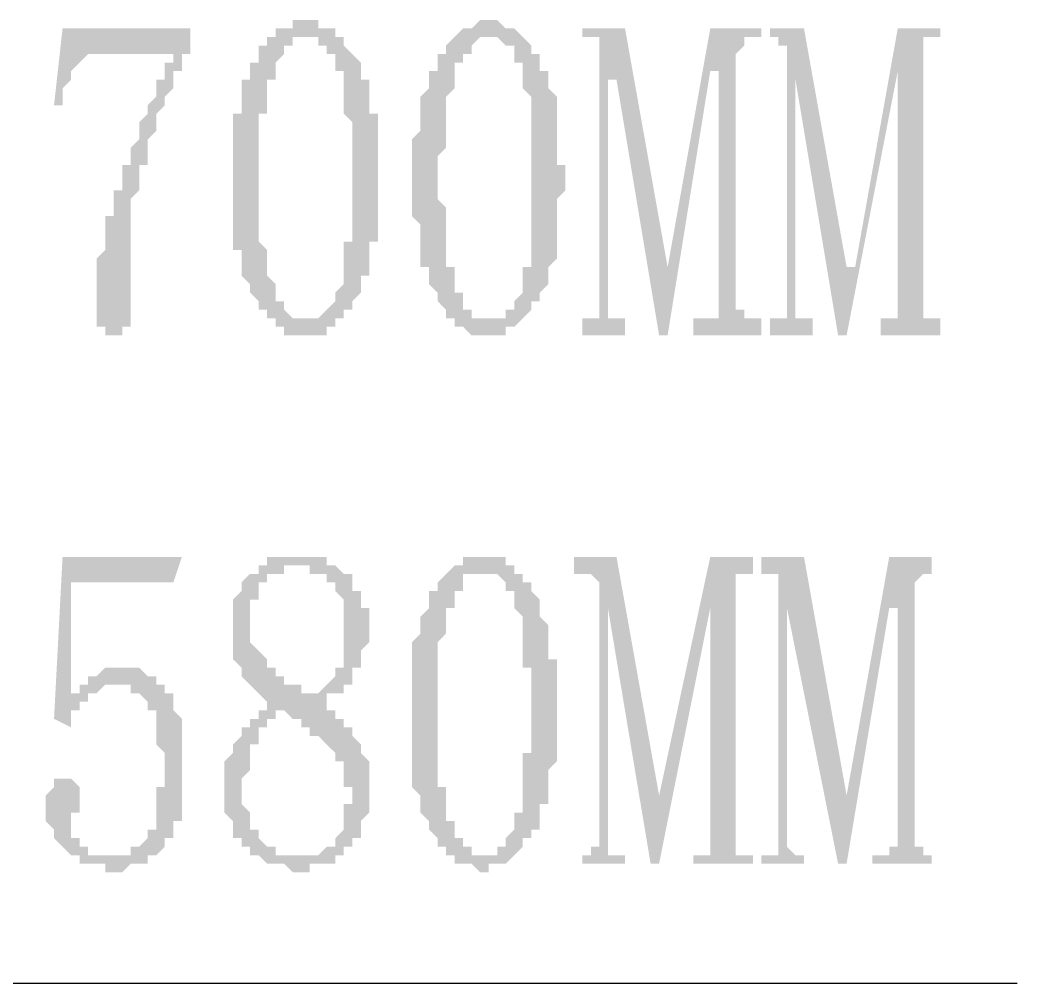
# Model space of a CAD drawing. Header units: inches. Extents: x 11 to 286, y 6 to 196.
# Drawn here: x 86.289 to 91.242, y 136.539 to 141.323 of the extents above; entities that cross this region are included whole.
import ezdxf

# ---------------------------------------------------------------- set-up
doc = ezdxf.new("R2010")
doc.units = ezdxf.units.IN
doc.header["$MEASUREMENT"] = 0
doc.layers.add('PDF_几何图形', color=7, linetype='Continuous')
doc.layers.add('PDF_实体填充', color=7, linetype='Continuous', true_color=0xffffff)

msp = doc.modelspace()

# ---------------------------------------------------------------- hatches: boundary and pattern name
at = {"layer": 'PDF_实体填充', "transparency": 33554559}
h = msp.add_hatch(color=7, dxfattribs=at)
h.paths.add_polyline_path([(87.7288, 141.2381), (87.6864, 141.2381), (87.6864, 141.2381), (87.6864, 141.2381), (87.6441, 141.2381), (87.6441, 141.1958), (87.6441, 141.1958), (87.6018, 141.1958), (87.6018, 141.1534), (87.6018, 141.1534), (87.6018, 141.1534), (87.5594, 141.1111), (87.5594, 141.1111), (87.5594, 141.0688), (87.5594, 141.0688), (87.5594, 141.0264), (87.5171, 141.0264), (87.5171, 140.9841), (87.5171, 140.9841), (87.5171, 140.9418), (87.5171, 140.9418), (87.5171, 140.9418), (87.5171, 140.8994), (87.5171, 140.8994), (87.5171, 140.8571), (87.4748, 140.8571), (87.4748, 140.8148), (87.4748, 140.7724), (87.4748, 140.7724), (87.4748, 140.7301), (87.4748, 140.7301), (87.4748, 140.6878), (87.4748, 140.6878), (87.4748, 140.6454), (87.4748, 140.6031), (87.4748, 140.6031), (87.4748, 140.5608), (87.4748, 140.5608), (87.4748, 140.5184), (87.4748, 140.5184), (87.4748, 140.4761), (87.4748, 140.4338), (87.4748, 140.4338), (87.4748, 140.3914), (87.4748, 140.3914), (87.4748, 140.3491), (87.4748, 140.3068), (87.4748, 140.3068), (87.4748, 140.2644), (87.4748, 140.2644), (87.4748, 140.2221), (87.4748, 140.2221), (87.5171, 140.1798), (87.5171, 140.1798), (87.5171, 140.1374), (87.5171, 140.1374), (87.5171, 140.0951), (87.5171, 140.0951), (87.5171, 140.0528), (87.5171, 140.0528), (87.5171, 140.0528), (87.5594, 140.0104), (87.5594, 140.0104), (87.5594, 139.9681), (87.5594, 139.9681), (87.5594, 139.9258), (87.6018, 139.9258), (87.6018, 139.8834), (87.6018, 139.8834), (87.6018, 139.8834), (87.6441, 139.8411), (87.6441, 139.8411), (87.6441, 139.8411), (87.6864, 139.8411), (87.6864, 139.8411), (87.6864, 139.8411), (87.7288, 139.8411), (87.7288, 139.8411), (87.7288, 139.8411), (87.7711, 139.8411), (87.7711, 139.8411), (87.7711, 139.8411), (87.7711, 139.8411), (87.8134, 139.8834), (87.8134, 139.8834), (87.8134, 139.8834), (87.8558, 139.9258), (87.8558, 139.9258), (87.8558, 139.9681), (87.8558, 139.9681), (87.8981, 140.0104), (87.8981, 140.0104), (87.8981, 140.0528), (87.8981, 140.0528), (87.8981, 140.0951), (87.8981, 140.0951), (87.8981, 140.1374), (87.8981, 140.1374), (87.8981, 140.1374), (87.8981, 140.1798), (87.8981, 140.1798), (87.8981, 140.2221), (87.9404, 140.2221), (87.9404, 140.2644), (87.9404, 140.3068), (87.9404, 140.3068), (87.9404, 140.3491), (87.9404, 140.3491), (87.9404, 140.3914), (87.9404, 140.4338), (87.9404, 140.4338), (87.9404, 140.4761), (87.9404, 140.4761), (87.9404, 140.5184), (87.9404, 140.5184), (87.9404, 140.5608), (87.9404, 140.6031), (87.9404, 140.6031), (87.9404, 140.6454), (87.9404, 140.6878), (87.9404, 140.6878), (87.9404, 140.7301), (87.9404, 140.7301), (87.9404, 140.7724), (87.9404, 140.7724), (87.9404, 140.8148), (87.9404, 140.8148), (87.8981, 140.8571), (87.8981, 140.8994), (87.8981, 140.8994), (87.8981, 140.8994), (87.8981, 140.9418), (87.8981, 140.9418), (87.8981, 140.9841), (87.8981, 140.9841), (87.8981, 141.0264), (87.8981, 141.0264), (87.8981, 141.0688), (87.8981, 141.0688), (87.8558, 141.0688), (87.8558, 141.1111), (87.8558, 141.1111), (87.8558, 141.1534), (87.8134, 141.1534), (87.8134, 141.1958), (87.8134, 141.1958), (87.8134, 141.1958), (87.7711, 141.1958), (87.7711, 141.2381), (87.7711, 141.2381), (87.7288, 141.2381), (87.7288, 141.2381), (87.7288, 141.2381), (87.7288, 141.2381), (87.7288, 141.2381)], flags=0)
h.paths.add_polyline_path([(87.7288, 139.7564), (87.6864, 139.7564), (87.6864, 139.7564), (87.6441, 139.7564), (87.6441, 139.7564), (87.6441, 139.7564), (87.6018, 139.7564), (87.6018, 139.7988), (87.6018, 139.7988), (87.5594, 139.7988), (87.5594, 139.7988), (87.5594, 139.8411), (87.5171, 139.8411), (87.5171, 139.8411), (87.5171, 139.8834), (87.4748, 139.8834), (87.4748, 139.9258), (87.4748, 139.9258), (87.4324, 139.9681), (87.4324, 139.9681), (87.4324, 139.9681), (87.4324, 140.0104), (87.4324, 140.0104), (87.4324, 140.0104), (87.3901, 140.0528), (87.3901, 140.0528), (87.3901, 140.0951), (87.3901, 140.0951), (87.3901, 140.0951), (87.3901, 140.1374), (87.3901, 140.1374), (87.3901, 140.1798), (87.3478, 140.1798), (87.3478, 140.2221), (87.3478, 140.2221), (87.3478, 140.2644), (87.3478, 140.3068), (87.3478, 140.3068), (87.3478, 140.3491), (87.3478, 140.3491), (87.3478, 140.3914), (87.3478, 140.3914), (87.3478, 140.4338), (87.3478, 140.4761), (87.3478, 140.4761), (87.3478, 140.5184), (87.3478, 140.5184), (87.3478, 140.5608), (87.3478, 140.6031), (87.3478, 140.6031), (87.3478, 140.6454), (87.3478, 140.6454), (87.3478, 140.6878), (87.3478, 140.7301), (87.3478, 140.7301), (87.3478, 140.7724), (87.3478, 140.7724), (87.3478, 140.8148), (87.3478, 140.8148), (87.3478, 140.8571), (87.3901, 140.8571), (87.3901, 140.8994), (87.3901, 140.8994), (87.3901, 140.9418), (87.3901, 140.9418), (87.3901, 140.9841), (87.3901, 140.9841), (87.3901, 141.0264), (87.4324, 141.0264), (87.4324, 141.0264), (87.4324, 141.0688), (87.4324, 141.0688), (87.4324, 141.1111), (87.4748, 141.1111), (87.4748, 141.1534), (87.4748, 141.1534), (87.4748, 141.1958), (87.5171, 141.1958), (87.5171, 141.1958), (87.5171, 141.2381), (87.5594, 141.2381), (87.5594, 141.2381), (87.5594, 141.2804), (87.6018, 141.2804), (87.6018, 141.2804), (87.6018, 141.2804), (87.6441, 141.2804), (87.6441, 141.2804), (87.6441, 141.3228), (87.6864, 141.3228), (87.6864, 141.3228), (87.7288, 141.3228), (87.7288, 141.3228), (87.7288, 141.3228), (87.7711, 141.3228), (87.7711, 141.2804), (87.7711, 141.2804), (87.8134, 141.2804), (87.8134, 141.2804), (87.8134, 141.2804), (87.8558, 141.2804), (87.8558, 141.2381), (87.8558, 141.2381), (87.8981, 141.2381), (87.8981, 141.1958), (87.8981, 141.1958), (87.9404, 141.1534), (87.9404, 141.1534), (87.9404, 141.1534), (87.9828, 141.1111), (87.9828, 141.1111), (87.9828, 141.0688), (87.9828, 141.0688), (87.9828, 141.0688), (87.9828, 141.0264), (88.0251, 141.0264), (88.0251, 140.9841), (88.0251, 140.9841), (88.0251, 140.9841), (88.0251, 140.9418), (88.0251, 140.9418), (88.0251, 140.8994), (88.0251, 140.8994), (88.0251, 140.8571), (88.0674, 140.8571), (88.0674, 140.8148), (88.0674, 140.8148), (88.0674, 140.7724), (88.0674, 140.7301), (88.0674, 140.7301), (88.0674, 140.6878), (88.0674, 140.6878), (88.0674, 140.6454), (88.0674, 140.6031), (88.0674, 140.6031), (88.0674, 140.5608), (88.0674, 140.5184), (88.0674, 140.5184), (88.0674, 140.5184), (88.0674, 140.4761), (88.0674, 140.4338), (88.0674, 140.4338), (88.0674, 140.3914), (88.0674, 140.3914), (88.0674, 140.3491), (88.0674, 140.3491), (88.0674, 140.3068), (88.0674, 140.2644), (88.0674, 140.2644), (88.0674, 140.2221), (88.0251, 140.2221), (88.0251, 140.1798), (88.0251, 140.1798), (88.0251, 140.1374), (88.0251, 140.1374), (88.0251, 140.0951), (88.0251, 140.0951), (88.0251, 140.0528), (88.0251, 140.0528), (87.9828, 140.0528), (87.9828, 140.0104), (87.9828, 140.0104), (87.9828, 139.9681), (87.9828, 139.9681), (87.9828, 139.9681), (87.9404, 139.9258), (87.9404, 139.9258), (87.9404, 139.9258), (87.9404, 139.8834), (87.8981, 139.8834), (87.8981, 139.8411), (87.8981, 139.8411), (87.8558, 139.8411), (87.8558, 139.7988), (87.8558, 139.7988), (87.8134, 139.7988), (87.8134, 139.7988), (87.8134, 139.7564), (87.7711, 139.7564), (87.7711, 139.7564), (87.7711, 139.7564), (87.7288, 139.7564), (87.7288, 139.7564), (87.7288, 139.7564), (87.7288, 139.7564), (87.7288, 139.7564)], flags=0)
h = msp.add_hatch(color=7, dxfattribs=at)
h.paths.add_polyline_path([(88.6178, 141.2381), (88.6178, 141.2381), (88.5754, 141.2381), (88.5754, 141.2381), (88.5754, 141.2381), (88.5331, 141.1958), (88.5331, 141.1958), (88.5331, 141.1958), (88.5331, 141.1534), (88.4908, 141.1534), (88.4908, 141.1534), (88.4908, 141.1111), (88.4484, 141.1111), (88.4484, 141.0688), (88.4484, 141.0688), (88.4484, 141.0264), (88.4484, 141.0264), (88.4484, 140.9841), (88.4484, 140.9841), (88.4061, 140.9418), (88.4061, 140.9418), (88.4061, 140.9418), (88.4061, 140.8994), (88.4061, 140.8994), (88.4061, 140.8571), (88.4061, 140.8571), (88.4061, 140.8148), (88.4061, 140.7724), (88.4061, 140.7724), (88.4061, 140.7301), (88.4061, 140.7301), (88.4061, 140.6878), (88.4061, 140.6878), (88.3638, 140.6454), (88.3638, 140.6031), (88.3638, 140.6031), (88.3638, 140.5608), (88.3638, 140.5608), (88.3638, 140.5184), (88.3638, 140.5184), (88.3638, 140.4761), (88.3638, 140.4338), (88.3638, 140.4338), (88.4061, 140.3914), (88.4061, 140.3914), (88.4061, 140.3491), (88.4061, 140.3068), (88.4061, 140.3068), (88.4061, 140.2644), (88.4061, 140.2644), (88.4061, 140.2221), (88.4061, 140.2221), (88.4061, 140.1798), (88.4061, 140.1798), (88.4061, 140.1374), (88.4061, 140.1374), (88.4061, 140.0951), (88.4484, 140.0951), (88.4484, 140.0528), (88.4484, 140.0528), (88.4484, 140.0528), (88.4484, 140.0104), (88.4484, 140.0104), (88.4484, 139.9681), (88.4908, 139.9681), (88.4908, 139.9258), (88.4908, 139.9258), (88.4908, 139.8834), (88.5331, 139.8834), (88.5331, 139.8834), (88.5331, 139.8411), (88.5331, 139.8411), (88.5754, 139.8411), (88.5754, 139.8411), (88.5754, 139.8411), (88.6178, 139.8411), (88.6178, 139.8411), (88.6178, 139.8411), (88.6601, 139.8411), (88.6601, 139.8411), (88.6601, 139.8411), (88.7024, 139.8411), (88.7024, 139.8411), (88.7024, 139.8834), (88.7448, 139.8834), (88.7448, 139.8834), (88.7448, 139.9258), (88.7448, 139.9258), (88.7871, 139.9681), (88.7871, 139.9681), (88.7871, 140.0104), (88.7871, 140.0104), (88.7871, 140.0528), (88.7871, 140.0528), (88.7871, 140.0951), (88.8294, 140.0951), (88.8294, 140.1374), (88.8294, 140.1374), (88.8294, 140.1374), (88.8294, 140.1798), (88.8294, 140.1798), (88.8294, 140.2221), (88.8294, 140.2221), (88.8294, 140.2644), (88.8294, 140.3068), (88.8294, 140.3068), (88.8294, 140.3491), (88.8294, 140.3491), (88.8294, 140.3914), (88.8294, 140.4338), (88.8294, 140.4338), (88.8294, 140.4761), (88.8294, 140.4761), (88.8294, 140.5184), (88.8294, 140.5184), (88.8294, 140.5608), (88.8294, 140.6031), (88.8294, 140.6031), (88.8294, 140.6454), (88.8294, 140.6878), (88.8294, 140.6878), (88.8294, 140.7301), (88.8294, 140.7301), (88.8294, 140.7724), (88.8294, 140.7724), (88.8294, 140.8148), (88.8294, 140.8148), (88.8294, 140.8571), (88.8294, 140.8994), (88.8294, 140.8994), (88.8294, 140.8994), (88.8294, 140.9418), (88.8294, 140.9418), (88.7871, 140.9841), (88.7871, 140.9841), (88.7871, 141.0264), (88.7871, 141.0264), (88.7871, 141.0688), (88.7871, 141.0688), (88.7871, 141.0688), (88.7871, 141.1111), (88.7448, 141.1111), (88.7448, 141.1534), (88.7448, 141.1534), (88.7448, 141.1958), (88.7024, 141.1958), (88.7024, 141.1958), (88.7024, 141.1958), (88.6601, 141.2381), (88.6601, 141.2381), (88.6601, 141.2381), (88.6178, 141.2381), (88.6178, 141.2381), (88.6178, 141.2381), (88.6178, 141.2381)], flags=0)
h.paths.add_polyline_path([(88.6178, 139.7564), (88.6178, 139.7564), (88.5754, 139.7564), (88.5754, 139.7564), (88.5331, 139.7564), (88.5331, 139.7564), (88.5331, 139.7564), (88.4908, 139.7988), (88.4908, 139.7988), (88.4908, 139.7988), (88.4484, 139.7988), (88.4484, 139.8411), (88.4484, 139.8411), (88.4061, 139.8411), (88.4061, 139.8834), (88.4061, 139.8834), (88.3638, 139.9258), (88.3638, 139.9258), (88.3638, 139.9681), (88.3638, 139.9681), (88.3638, 139.9681), (88.3214, 140.0104), (88.3214, 140.0104), (88.3214, 140.0104), (88.3214, 140.0528), (88.3214, 140.0528), (88.3214, 140.0951), (88.2791, 140.0951), (88.2791, 140.0951), (88.2791, 140.1374), (88.2791, 140.1374), (88.2791, 140.1798), (88.2791, 140.1798), (88.2791, 140.2221), (88.2791, 140.2221), (88.2791, 140.2644), (88.2791, 140.3068), (88.2791, 140.3068), (88.2368, 140.3491), (88.2368, 140.3491), (88.2368, 140.3914), (88.2368, 140.3914), (88.2368, 140.4338), (88.2368, 140.4761), (88.2368, 140.4761), (88.2368, 140.5184), (88.2368, 140.5184), (88.2368, 140.5608), (88.2368, 140.6031), (88.2368, 140.6031), (88.2368, 140.6454), (88.2368, 140.6454), (88.2368, 140.6878), (88.2368, 140.7301), (88.2368, 140.7301), (88.2791, 140.7724), (88.2791, 140.7724), (88.2791, 140.8148), (88.2791, 140.8148), (88.2791, 140.8571), (88.2791, 140.8571), (88.2791, 140.8994), (88.2791, 140.8994), (88.2791, 140.9418), (88.2791, 140.9418), (88.3214, 140.9841), (88.3214, 140.9841), (88.3214, 141.0264), (88.3214, 141.0264), (88.3214, 141.0264), (88.3214, 141.0688), (88.3638, 141.0688), (88.3638, 141.1111), (88.3638, 141.1111), (88.3638, 141.1534), (88.4061, 141.1534), (88.4061, 141.1958), (88.4061, 141.1958), (88.4061, 141.1958), (88.4484, 141.2381), (88.4484, 141.2381), (88.4484, 141.2381), (88.4908, 141.2804), (88.4908, 141.2804), (88.4908, 141.2804), (88.5331, 141.2804), (88.5331, 141.2804), (88.5331, 141.2804), (88.5754, 141.3228), (88.5754, 141.3228), (88.6178, 141.3228), (88.6178, 141.3228), (88.6178, 141.3228), (88.6601, 141.3228), (88.6601, 141.3228), (88.7024, 141.2804), (88.7024, 141.2804), (88.7024, 141.2804), (88.7448, 141.2804), (88.7448, 141.2804), (88.7448, 141.2804), (88.7871, 141.2381), (88.7871, 141.2381), (88.7871, 141.2381), (88.8294, 141.1958), (88.8294, 141.1958), (88.8294, 141.1534), (88.8294, 141.1534), (88.8718, 141.1534), (88.8718, 141.1111), (88.8718, 141.1111), (88.8718, 141.0688), (88.9141, 141.0688), (88.9141, 141.0688), (88.9141, 141.0264), (88.9141, 141.0264), (88.9141, 140.9841), (88.9141, 140.9841), (88.9141, 140.9841), (88.9564, 140.9418), (88.9564, 140.9418), (88.9564, 140.8994), (88.9564, 140.8994), (88.9564, 140.8571), (88.9564, 140.8571), (88.9564, 140.8148), (88.9564, 140.8148), (88.9564, 140.7724), (88.9564, 140.7301), (88.9564, 140.7301), (88.9564, 140.6878), (88.9564, 140.6878), (88.9564, 140.6454), (88.9564, 140.6031), (88.9988, 140.6031), (88.9988, 140.5608), (88.9988, 140.5184), (88.9988, 140.5184), (88.9988, 140.5184), (88.9988, 140.4761), (88.9564, 140.4338), (88.9564, 140.4338), (88.9564, 140.3914), (88.9564, 140.3914), (88.9564, 140.3491), (88.9564, 140.3491), (88.9564, 140.3068), (88.9564, 140.2644), (88.9564, 140.2644), (88.9564, 140.2221), (88.9564, 140.2221), (88.9564, 140.1798), (88.9564, 140.1798), (88.9564, 140.1374), (88.9564, 140.1374), (88.9141, 140.0951), (88.9141, 140.0951), (88.9141, 140.0528), (88.9141, 140.0528), (88.9141, 140.0528), (88.9141, 140.0104), (88.9141, 140.0104), (88.8718, 139.9681), (88.8718, 139.9681), (88.8718, 139.9681), (88.8718, 139.9258), (88.8718, 139.9258), (88.8294, 139.9258), (88.8294, 139.8834), (88.8294, 139.8834), (88.7871, 139.8411), (88.7871, 139.8411), (88.7871, 139.8411), (88.7448, 139.7988), (88.7448, 139.7988), (88.7448, 139.7988), (88.7024, 139.7988), (88.7024, 139.7564), (88.7024, 139.7564), (88.6601, 139.7564), (88.6601, 139.7564), (88.6601, 139.7564), (88.6178, 139.7564), (88.6178, 139.7564), (88.6178, 139.7564), (88.6178, 139.7564)], flags=0)
for points in [[(87.1361, 141.2381), (87.1361, 141.1958), (87.1361, 141.1534), (87.0938, 141.1534), (87.0938, 141.1111), (87.0938, 141.0688), (87.0514, 141.0688), (87.0514, 141.0264), (87.0514, 140.9841), (87.0091, 140.9418), (87.0091, 140.8994), (86.9668, 140.8571), (86.9668, 140.8148), (86.9668, 140.7724), (86.9244, 140.7301), (86.9244, 140.6878), (86.9244, 140.6454), (86.9244, 140.6031), (86.8821, 140.6031), (86.8821, 140.5608), (86.8821, 140.5184), (86.8821, 140.4761), (86.8398, 140.4338), (86.8398, 140.3914), (86.8398, 140.3491), (86.8398, 140.3068), (86.8398, 140.2644), (86.8398, 140.2221), (86.8398, 140.1798), (86.8398, 140.1374), (86.8398, 140.0951), (86.8398, 140.0528), (86.8398, 140.0104), (86.8398, 139.9681), (86.8398, 139.9258), (86.8398, 139.8834), (86.8398, 139.8411), (86.8398, 139.7988), (86.7974, 139.7988), (86.7974, 139.7564), (86.7551, 139.7564), (86.7128, 139.7564), (86.7128, 139.7988), (86.6704, 139.7988), (86.6704, 139.8411), (86.6704, 139.8834), (86.6704, 139.9258), (86.6704, 139.9681), (86.6704, 140.0104), (86.6704, 140.0528), (86.6704, 140.0951), (86.6704, 140.1374), (86.7128, 140.1798), (86.7128, 140.2221), (86.7128, 140.2644), (86.7128, 140.3068), (86.7128, 140.3491), (86.7551, 140.3491), (86.7551, 140.3914), (86.7551, 140.4338), (86.7551, 140.4761), (86.7974, 140.4761), (86.7974, 140.5184), (86.7974, 140.5608), (86.7974, 140.6031), (86.8398, 140.6031), (86.8398, 140.6454), (86.8398, 140.6878), (86.8821, 140.7301), (86.8821, 140.7724), (86.8821, 140.8148), (86.9244, 140.8571), (86.9244, 140.8994), (86.9668, 140.9418), (86.9668, 140.9841), (86.9668, 141.0264), (87.0091, 141.0264), (87.0091, 141.0688), (87.0091, 141.1111), (87.0514, 141.1111), (87.0514, 141.1534), (86.7128, 141.1534), (86.6704, 141.1534), (86.6281, 141.1534), (86.5858, 141.1111), (86.5434, 141.0688), (86.5434, 141.0264), (86.5011, 140.9841), (86.5011, 140.9418), (86.5011, 140.8994), (86.4588, 140.8994), (86.5011, 141.2804), (87.1361, 141.2804)], [(89.8454, 139.8834), (89.8878, 139.8834), (89.8878, 139.8411), (89.9301, 139.8411), (89.9724, 139.8411), (89.9724, 139.7564), (89.6338, 139.7564), (89.6338, 139.8411), (89.6761, 139.8411), (89.7184, 139.8411), (89.7608, 139.8411), (89.7608, 139.8834), (89.7608, 141.0688), (89.7184, 141.0688), (89.5068, 139.7564), (89.4644, 139.7564), (89.2528, 141.0264), (89.2104, 141.0264), (89.2104, 139.8834), (89.2104, 139.8411), (89.2528, 139.8411), (89.2951, 139.8411), (89.2951, 139.7564), (89.0834, 139.7564), (89.0834, 139.8411), (89.1258, 139.8411), (89.1681, 139.8411), (89.1681, 139.8834), (89.1681, 141.1534), (89.1681, 141.1958), (89.1681, 141.2381), (89.1258, 141.2381), (89.0834, 141.2381), (89.0834, 141.2804), (89.2951, 141.2804), (89.5068, 140.0951), (89.7184, 141.2804), (89.9724, 141.2804), (89.9724, 141.2381), (89.9301, 141.2381), (89.8878, 141.2381), (89.8878, 141.1958), (89.8454, 141.1534)], [(90.7768, 139.8834), (90.7768, 139.8411), (90.8191, 139.8411), (90.8614, 139.8411), (90.8614, 139.7564), (90.5651, 139.7564), (90.5651, 139.8411), (90.6074, 139.8411), (90.6498, 139.8411), (90.6498, 139.8834), (90.6498, 141.0688), (90.3958, 139.7564), (90.3534, 139.7564), (90.1418, 141.0264), (90.1418, 139.8834), (90.1418, 139.8411), (90.1841, 139.8411), (90.2264, 139.8411), (90.2264, 139.7564), (90.0148, 139.7564), (90.0148, 139.8411), (90.0571, 139.8411), (90.0994, 139.8411), (90.0994, 139.8834), (90.0994, 141.1534), (90.0994, 141.1958), (90.0571, 141.1958), (90.0571, 141.2381), (90.0148, 141.2381), (90.0148, 141.2804), (90.1841, 141.2804), (90.3958, 140.0951), (90.4381, 140.0951), (90.6498, 141.2804), (90.8614, 141.2804), (90.8614, 141.2381), (90.8191, 141.2381), (90.7768, 141.2381), (90.7768, 141.1958), (90.7768, 141.1534)], [(86.7974, 138.1054), (86.8398, 138.1054), (86.8821, 138.1054), (86.9244, 138.0631), (86.9668, 138.0631), (86.9668, 138.0208), (87.0091, 138.0208), (87.0091, 137.9784), (87.0514, 137.9784), (87.0514, 137.9361), (87.0514, 137.8938), (87.0938, 137.8514), (87.0938, 137.8091), (87.0938, 137.7668), (87.0938, 137.7244), (87.0938, 137.6821), (87.0938, 137.6398), (87.0938, 137.5974), (87.0938, 137.5551), (87.0938, 137.5128), (87.0938, 137.4704), (87.0938, 137.4281), (87.0938, 137.3858), (87.0938, 137.3434), (87.0514, 137.3434), (87.0514, 137.3011), (87.0514, 137.2588), (87.0091, 137.2588), (87.0091, 137.2164), (86.9668, 137.1741), (86.9244, 137.1741), (86.9244, 137.1318), (86.8821, 137.1318), (86.8398, 137.1318), (86.7974, 137.0894), (86.7551, 137.0894), (86.7128, 137.0894), (86.7128, 137.1318), (86.6704, 137.1318), (86.6281, 137.1318), (86.5858, 137.1318), (86.5858, 137.1741), (86.5434, 137.1741), (86.5011, 137.2164), (86.4588, 137.2588), (86.4588, 137.3011), (86.4164, 137.3434), (86.4164, 137.3858), (86.4164, 137.4281), (86.4164, 137.4704), (86.4588, 137.5128), (86.4588, 137.5551), (86.5011, 137.5551), (86.5434, 137.5551), (86.5858, 137.5128), (86.5858, 137.4704), (86.5858, 137.4281), (86.5858, 137.3858), (86.5434, 137.3858), (86.5434, 137.3434), (86.5434, 137.3011), (86.5434, 137.2588), (86.5858, 137.2588), (86.5858, 137.2164), (86.6281, 137.2164), (86.6281, 137.1741), (86.6704, 137.1741), (86.7128, 137.1741), (86.7551, 137.1741), (86.7974, 137.1741), (86.8398, 137.1741), (86.8398, 137.2164), (86.8821, 137.2164), (86.9244, 137.2588), (86.9244, 137.3011), (86.9668, 137.3011), (86.9668, 137.3434), (86.9668, 137.3858), (86.9668, 137.4281), (86.9668, 137.4704), (86.9668, 137.5128), (87.0091, 137.5128), (87.0091, 137.5551), (87.0091, 137.5974), (87.0091, 137.6398), (87.0091, 137.6821), (86.9668, 137.7244), (86.9668, 137.7668), (86.9668, 137.8091), (86.9668, 137.8514), (86.9668, 137.8938), (86.9244, 137.8938), (86.9244, 137.9361), (86.8821, 137.9784), (86.8398, 137.9784), (86.8398, 138.0208), (86.7974, 138.0208), (86.7551, 138.0208), (86.7128, 138.0208), (86.6704, 137.9784), (86.6281, 137.9784), (86.6281, 137.9361), (86.5858, 137.9361), (86.5858, 137.8938), (86.5434, 137.8938), (86.5434, 137.8514), (86.5434, 137.8091), (86.4588, 137.8514), (86.5011, 138.6558), (87.0938, 138.6558), (87.0514, 138.5288), (86.5434, 138.5288), (86.5434, 137.9361), (86.5434, 137.9784), (86.5858, 137.9784), (86.5858, 138.0208), (86.6281, 138.0208), (86.6281, 138.0631), (86.6704, 138.0631), (86.7128, 138.1054), (86.7551, 138.1054)], [(89.8454, 137.2588), (89.8454, 137.2164), (89.8454, 137.1741), (89.8878, 137.1741), (89.9301, 137.1741), (89.9301, 137.1318), (89.6338, 137.1318), (89.6338, 137.1741), (89.6761, 137.1741), (89.7184, 137.1741), (89.7184, 137.2164), (89.7184, 137.2588), (89.7184, 138.4018), (89.4644, 137.1318), (89.4221, 137.1318), (89.2104, 138.4018), (89.2104, 137.2588), (89.2104, 137.2164), (89.2104, 137.1741), (89.2528, 137.1741), (89.2951, 137.1741), (89.2951, 137.1318), (89.0834, 137.1318), (89.0834, 137.1741), (89.1258, 137.1741), (89.1258, 137.2164), (89.1681, 137.2164), (89.1681, 137.2588), (89.1681, 138.5288), (89.1258, 138.5711), (89.0834, 138.5711), (89.0411, 138.5711), (89.0411, 138.6558), (89.2528, 138.6558), (89.4644, 137.4704), (89.7184, 138.6558), (89.9301, 138.6558), (89.9301, 138.5711), (89.8878, 138.5711), (89.8454, 138.5711), (89.8454, 138.5288)], [(90.7344, 137.2588), (90.7344, 137.2164), (90.7768, 137.2164), (90.7768, 137.1741), (90.8191, 137.1741), (90.8191, 137.1318), (90.5228, 137.1318), (90.5228, 137.1741), (90.5651, 137.1741), (90.6074, 137.1741), (90.6074, 137.2164), (90.6498, 137.2164), (90.6498, 137.2588), (90.6498, 138.4018), (90.6074, 138.4018), (90.3958, 137.1318), (90.3534, 137.1318), (90.0994, 138.4018), (90.0994, 137.2588), (90.0994, 137.2164), (90.1418, 137.1741), (90.1841, 137.1741), (90.1841, 137.1318), (89.9724, 137.1318), (89.9724, 137.1741), (90.0148, 137.1741), (90.0571, 137.1741), (90.0571, 137.2164), (90.0571, 137.2588), (90.0571, 138.5288), (90.0571, 138.5711), (90.0148, 138.5711), (89.9724, 138.5711), (89.9724, 138.6558), (90.1841, 138.6558), (90.3958, 137.4704), (90.6074, 138.6558), (90.8191, 138.6558), (90.8191, 138.5711), (90.7768, 138.5711), (90.7344, 138.5288)]]:
    msp.add_hatch(color=7, dxfattribs=at).paths.add_polyline_path(points, flags=0)
h = msp.add_hatch(color=7, dxfattribs=at)
h.paths.add_polyline_path([(87.3901, 137.4704), (87.3901, 137.4704), (87.3901, 137.4281), (87.3901, 137.4281), (87.4324, 137.3858), (87.4324, 137.3858), (87.4324, 137.3434), (87.4324, 137.3434), (87.4324, 137.3011), (87.4324, 137.3011), (87.4748, 137.3011), (87.4748, 137.2588), (87.4748, 137.2588), (87.4748, 137.2588), (87.5171, 137.2164), (87.5171, 137.2164), (87.5171, 137.2164), (87.5594, 137.2164), (87.5594, 137.1741), (87.6018, 137.1741), (87.6018, 137.1741), (87.6018, 137.1741), (87.6441, 137.1741), (87.6441, 137.1741), (87.6441, 137.1741), (87.6864, 137.1741), (87.6864, 137.1741), (87.7288, 137.1741), (87.7288, 137.1741), (87.7711, 137.1741), (87.7711, 137.1741), (87.8134, 137.2164), (87.8134, 137.2164), (87.8134, 137.2164), (87.8558, 137.2164), (87.8558, 137.2588), (87.8558, 137.2588), (87.8558, 137.2588), (87.8558, 137.2588), (87.8981, 137.3011), (87.8981, 137.3011), (87.8981, 137.3434), (87.8981, 137.3434), (87.8981, 137.3858), (87.8981, 137.3858), (87.8981, 137.4281), (87.9404, 137.4281), (87.9404, 137.4704), (87.9404, 137.4704), (87.9404, 137.5128), (87.8981, 137.5128), (87.8981, 137.5551), (87.8981, 137.5551), (87.8981, 137.5974), (87.8981, 137.5974), (87.8981, 137.5974), (87.8981, 137.6398), (87.8558, 137.6398), (87.8558, 137.6821), (87.8558, 137.6821), (87.8558, 137.6821), (87.8134, 137.7244), (87.8134, 137.7244), (87.8134, 137.7244), (87.7711, 137.7668), (87.7711, 137.7668), (87.7711, 137.7668), (87.7288, 137.7668), (87.7288, 137.8091), (87.7288, 137.8091), (87.6864, 137.8091), (87.6864, 137.8514), (87.6864, 137.8514), (87.6441, 137.8514), (87.6441, 137.8514), (87.6018, 137.8938), (87.6018, 137.8938), (87.5594, 137.8938), (87.5594, 137.8938), (87.5594, 137.8514), (87.5171, 137.8514), (87.5171, 137.8514), (87.5171, 137.8091), (87.5171, 137.8091), (87.4748, 137.8091), (87.4748, 137.7668), (87.4748, 137.7668), (87.4748, 137.7244), (87.4324, 137.7244), (87.4324, 137.6821), (87.4324, 137.6821), (87.4324, 137.6398), (87.4324, 137.6398), (87.4324, 137.5974), (87.4324, 137.5974), (87.3901, 137.5551), (87.3901, 137.5551), (87.3901, 137.5128), (87.3901, 137.5128), (87.3901, 137.4704), (87.3901, 137.4704)], flags=0)
h.paths.add_polyline_path([(88.0251, 137.5128), (88.0251, 137.4704), (88.0251, 137.4704), (88.0251, 137.4281), (88.0251, 137.4281), (88.0251, 137.3858), (88.0251, 137.3858), (87.9828, 137.3434), (87.9828, 137.3434), (87.9828, 137.3011), (87.9828, 137.3011), (87.9828, 137.2588), (87.9404, 137.2588), (87.9404, 137.2588), (87.9404, 137.2164), (87.9404, 137.2164), (87.8981, 137.2164), (87.8981, 137.1741), (87.8981, 137.1741), (87.8558, 137.1741), (87.8558, 137.1741), (87.8558, 137.1318), (87.8134, 137.1318), (87.8134, 137.1318), (87.8134, 137.1318), (87.7711, 137.1318), (87.7711, 137.1318), (87.7288, 137.1318), (87.7288, 137.0894), (87.6864, 137.0894), (87.6864, 137.0894), (87.6441, 137.0894), (87.6441, 137.0894), (87.6441, 137.0894), (87.6441, 137.0894), (87.6018, 137.1318), (87.6018, 137.1318), (87.5594, 137.1318), (87.5594, 137.1318), (87.5594, 137.1318), (87.5171, 137.1318), (87.5171, 137.1318), (87.4748, 137.1741), (87.4748, 137.1741), (87.4748, 137.1741), (87.4324, 137.1741), (87.4324, 137.2164), (87.4324, 137.2164), (87.3901, 137.2164), (87.3901, 137.2588), (87.3901, 137.2588), (87.3478, 137.2588), (87.3478, 137.3011), (87.3478, 137.3011), (87.3478, 137.3434), (87.3478, 137.3434), (87.3054, 137.3858), (87.3054, 137.3858), (87.3054, 137.3858), (87.3054, 137.4281), (87.3054, 137.4281), (87.3054, 137.4704), (87.3054, 137.4704), (87.3054, 137.5128), (87.3054, 137.5551), (87.3054, 137.5551), (87.3054, 137.5974), (87.3054, 137.5974), (87.3054, 137.6398), (87.3054, 137.6398), (87.3478, 137.6821), (87.3478, 137.6821), (87.3478, 137.7244), (87.3478, 137.7244), (87.3478, 137.7244), (87.3478, 137.7244), (87.3901, 137.7668), (87.3901, 137.7668), (87.3901, 137.8091), (87.3901, 137.8091), (87.4324, 137.8091), (87.4324, 137.8514), (87.4324, 137.8514), (87.4748, 137.8514), (87.4748, 137.8938), (87.4748, 137.8938), (87.5171, 137.8938), (87.5171, 137.9361), (87.5171, 137.9361), (87.5171, 137.9361), (87.5171, 137.9361), (87.4748, 137.9784), (87.4748, 137.9784), (87.4748, 137.9784), (87.4324, 138.0208), (87.4324, 138.0208), (87.4324, 138.0208), (87.3901, 138.0631), (87.3901, 138.0631), (87.3901, 138.1054), (87.3901, 138.1054), (87.3901, 138.1054), (87.3478, 138.1478), (87.3478, 138.1478), (87.3478, 138.1478), (87.3478, 138.1901), (87.3478, 138.1901), (87.3478, 138.2324), (87.3478, 138.2324), (87.3478, 138.2748), (87.3478, 138.3171), (87.3478, 138.3171), (87.3478, 138.3594), (87.3478, 138.3594), (87.3478, 138.4018), (87.3478, 138.4018), (87.3478, 138.4441), (87.3478, 138.4441), (87.3478, 138.4441), (87.3901, 138.4864), (87.3901, 138.4864), (87.3901, 138.5288), (87.3901, 138.5288), (87.4324, 138.5711), (87.4324, 138.5711), (87.4324, 138.5711), (87.4324, 138.5711), (87.4748, 138.5711), (87.4748, 138.6134), (87.4748, 138.6134), (87.5171, 138.6134), (87.5171, 138.6134), (87.5171, 138.6558), (87.5594, 138.6558), (87.5594, 138.6558), (87.6018, 138.6558), (87.6018, 138.6558), (87.6441, 138.6558), (87.6441, 138.6558), (87.6864, 138.6558), (87.6864, 138.6558), (87.6864, 138.6558), (87.7288, 138.6558), (87.7288, 138.6558), (87.7711, 138.6558), (87.7711, 138.6558), (87.7711, 138.6558), (87.8134, 138.6558), (87.8134, 138.6134), (87.8558, 138.6134), (87.8558, 138.6134), (87.8558, 138.6134), (87.8981, 138.5711), (87.8981, 138.5711), (87.8981, 138.5711), (87.9404, 138.5711), (87.9404, 138.5288), (87.9404, 138.5288), (87.9404, 138.4864), (87.9828, 138.4864), (87.9828, 138.4864), (87.9828, 138.4441), (87.9828, 138.4441), (87.9828, 138.4018), (88.0251, 138.4018), (88.0251, 138.3594), (88.0251, 138.3594), (88.0251, 138.3171), (88.0251, 138.3171), (88.0251, 138.3171), (88.0251, 138.2748), (88.0251, 138.2324), (88.0251, 138.2324), (87.9828, 138.1901), (87.9828, 138.1901), (87.9828, 138.1478), (87.9828, 138.1478), (87.9828, 138.1054), (87.9828, 138.1054), (87.9828, 138.1054), (87.9404, 138.1054), (87.9404, 138.0631), (87.9404, 138.0631), (87.9404, 138.0208), (87.8981, 138.0208), (87.8981, 138.0208), (87.8981, 137.9784), (87.8558, 137.9784), (87.8558, 137.9784), (87.8134, 137.9784), (87.8134, 137.9361), (87.8134, 137.9361), (87.8134, 137.9361), (87.8134, 137.9361), (87.8134, 137.8938), (87.8558, 137.8938), (87.8558, 137.8938), (87.8558, 137.8514), (87.8981, 137.8514), (87.8981, 137.8514), (87.8981, 137.8091), (87.9404, 137.8091), (87.9404, 137.7668), (87.9404, 137.7668), (87.9404, 137.7668), (87.9828, 137.7244), (87.9828, 137.7244), (87.9828, 137.7244), (87.9828, 137.6821), (87.9828, 137.6821), (88.0251, 137.6398), (88.0251, 137.6398), (88.0251, 137.5974), (88.0251, 137.5974), (88.0251, 137.5551), (88.0251, 137.5551), (88.0251, 137.5128), (88.0251, 137.5128), (88.0251, 137.5128)], flags=0)
h.paths.add_polyline_path([(87.8981, 138.2748), (87.8981, 138.3171), (87.8981, 138.3171), (87.8981, 138.3594), (87.8981, 138.3594), (87.8981, 138.4018), (87.8981, 138.4018), (87.8981, 138.4441), (87.8981, 138.4441), (87.8558, 138.4864), (87.8558, 138.4864), (87.8558, 138.5288), (87.8558, 138.5288), (87.8134, 138.5288), (87.8134, 138.5711), (87.8134, 138.5711), (87.8134, 138.5711), (87.7711, 138.5711), (87.7711, 138.5711), (87.7288, 138.5711), (87.7288, 138.6134), (87.6864, 138.6134), (87.6864, 138.6134), (87.6864, 138.6134), (87.6441, 138.6134), (87.6441, 138.6134), (87.6018, 138.6134), (87.6018, 138.5711), (87.5594, 138.5711), (87.5594, 138.5711), (87.5594, 138.5711), (87.5171, 138.5711), (87.5171, 138.5288), (87.5171, 138.5288), (87.5171, 138.5288), (87.4748, 138.5288), (87.4748, 138.4864), (87.4748, 138.4864), (87.4748, 138.4441), (87.4324, 138.4441), (87.4324, 138.4018), (87.4324, 138.4018), (87.4324, 138.3594), (87.4324, 138.3594), (87.4324, 138.3171), (87.4324, 138.3171), (87.4324, 138.3171), (87.4324, 138.2748), (87.4324, 138.2748), (87.4324, 138.2324), (87.4324, 138.2324), (87.4748, 138.1901), (87.4748, 138.1901), (87.4748, 138.1901), (87.5171, 138.1478), (87.5171, 138.1478), (87.5171, 138.1478), (87.5171, 138.1054), (87.5594, 138.1054), (87.5594, 138.1054), (87.5594, 138.1054), (87.5594, 138.0631), (87.6018, 138.0631), (87.6018, 138.0631), (87.6018, 138.0208), (87.6441, 138.0208), (87.6441, 138.0208), (87.6864, 138.0208), (87.6864, 137.9784), (87.7288, 137.9784), (87.7288, 137.9784), (87.7288, 137.9784), (87.7711, 137.9784), (87.7711, 137.9784), (87.8134, 138.0208), (87.8134, 138.0208), (87.8134, 138.0208), (87.8558, 138.0631), (87.8558, 138.0631), (87.8558, 138.0631), (87.8558, 138.1054), (87.8558, 138.1054), (87.8981, 138.1054), (87.8981, 138.1478), (87.8981, 138.1478), (87.8981, 138.1901), (87.8981, 138.1901), (87.8981, 138.2324), (87.8981, 138.2324), (87.8981, 138.2748), (87.8981, 138.2748), (87.8981, 138.2748), (87.8981, 138.2748)], flags=0)
h = msp.add_hatch(color=7, dxfattribs=at)
h.paths.add_polyline_path([(88.5754, 138.5711), (88.5754, 138.5711), (88.5754, 138.5711), (88.5331, 138.5711), (88.5331, 138.5711), (88.5331, 138.5711), (88.4908, 138.5711), (88.4908, 138.5288), (88.4908, 138.5288), (88.4908, 138.4864), (88.4484, 138.4864), (88.4484, 138.4864), (88.4484, 138.4441), (88.4484, 138.4018), (88.4061, 138.4018), (88.4061, 138.4018), (88.4061, 138.3594), (88.4061, 138.3594), (88.4061, 138.3171), (88.4061, 138.3171), (88.4061, 138.2748), (88.4061, 138.2748), (88.3638, 138.2324), (88.3638, 138.2324), (88.3638, 138.2324), (88.3638, 138.1901), (88.3638, 138.1478), (88.3638, 138.1478), (88.3638, 138.1054), (88.3638, 138.1054), (88.3638, 138.0631), (88.3638, 138.0631), (88.3638, 138.0208), (88.3638, 138.0208), (88.3638, 137.9784), (88.3638, 137.9361), (88.3638, 137.9361), (88.3638, 137.8938), (88.3638, 137.8938), (88.3638, 137.8514), (88.3638, 137.8514), (88.3638, 137.8091), (88.3638, 137.7668), (88.3638, 137.7668), (88.3638, 137.7244), (88.3638, 137.6821), (88.3638, 137.6821), (88.3638, 137.6398), (88.3638, 137.6398), (88.3638, 137.5974), (88.3638, 137.5974), (88.3638, 137.5551), (88.3638, 137.5551), (88.3638, 137.5128), (88.4061, 137.5128), (88.4061, 137.4704), (88.4061, 137.4704), (88.4061, 137.4281), (88.4061, 137.4281), (88.4061, 137.4281), (88.4061, 137.3858), (88.4061, 137.3858), (88.4061, 137.3434), (88.4484, 137.3434), (88.4484, 137.3011), (88.4484, 137.3011), (88.4484, 137.2588), (88.4908, 137.2588), (88.4908, 137.2164), (88.4908, 137.2164), (88.5331, 137.2164), (88.5331, 137.2164), (88.5331, 137.1741), (88.5331, 137.1741), (88.5754, 137.1741), (88.5754, 137.1741), (88.5754, 137.1741), (88.6178, 137.1741), (88.6178, 137.1741), (88.6178, 137.1741), (88.6601, 137.1741), (88.6601, 137.2164), (88.6601, 137.2164), (88.7024, 137.2164), (88.7024, 137.2588), (88.7024, 137.2588), (88.7024, 137.2588), (88.7448, 137.3011), (88.7448, 137.3011), (88.7448, 137.3434), (88.7448, 137.3434), (88.7448, 137.3858), (88.7871, 137.3858), (88.7871, 137.4281), (88.7871, 137.4281), (88.7871, 137.4704), (88.7871, 137.4704), (88.7871, 137.4704), (88.7871, 137.5128), (88.7871, 137.5128), (88.7871, 137.5551), (88.7871, 137.5551), (88.7871, 137.5974), (88.7871, 137.5974), (88.7871, 137.6398), (88.7871, 137.6821), (88.8294, 137.6821), (88.8294, 137.7244), (88.8294, 137.7244), (88.8294, 137.7668), (88.8294, 137.8091), (88.8294, 137.8091), (88.8294, 137.8514), (88.8294, 137.8938), (88.8294, 137.8938), (88.8294, 137.9361), (88.8294, 137.9361), (88.8294, 137.9784), (88.8294, 137.9784), (88.8294, 138.0208), (88.8294, 138.0631), (88.8294, 138.0631), (88.8294, 138.1054), (88.7871, 138.1054), (88.7871, 138.1478), (88.7871, 138.1478), (88.7871, 138.1901), (88.7871, 138.1901), (88.7871, 138.2324), (88.7871, 138.2324), (88.7871, 138.2748), (88.7871, 138.2748), (88.7871, 138.3171), (88.7871, 138.3171), (88.7871, 138.3594), (88.7871, 138.3594), (88.7448, 138.4018), (88.7448, 138.4018), (88.7448, 138.4018), (88.7448, 138.4441), (88.7448, 138.4441), (88.7448, 138.4864), (88.7024, 138.4864), (88.7024, 138.5288), (88.7024, 138.5288), (88.7024, 138.5288), (88.6601, 138.5711), (88.6601, 138.5711), (88.6601, 138.5711), (88.6178, 138.5711), (88.6178, 138.5711), (88.6178, 138.5711), (88.5754, 138.5711), (88.5754, 138.5711), (88.5754, 138.5711)], flags=0)
h.paths.add_polyline_path([(88.5754, 137.0894), (88.5754, 137.0894), (88.5754, 137.0894), (88.5331, 137.1318), (88.5331, 137.1318), (88.4908, 137.1318), (88.4908, 137.1318), (88.4908, 137.1318), (88.4484, 137.1318), (88.4484, 137.1741), (88.4484, 137.1741), (88.4061, 137.1741), (88.4061, 137.1741), (88.4061, 137.2164), (88.3638, 137.2164), (88.3638, 137.2588), (88.3638, 137.2588), (88.3638, 137.2588), (88.3214, 137.3011), (88.3214, 137.3011), (88.3214, 137.3434), (88.3214, 137.3434), (88.3214, 137.3434), (88.2791, 137.3858), (88.2791, 137.3858), (88.2791, 137.4281), (88.2791, 137.4281), (88.2791, 137.4281), (88.2791, 137.4704), (88.2791, 137.4704), (88.2368, 137.5128), (88.2368, 137.5128), (88.2368, 137.5551), (88.2368, 137.5551), (88.2368, 137.5974), (88.2368, 137.5974), (88.2368, 137.6398), (88.2368, 137.6821), (88.2368, 137.6821), (88.2368, 137.7244), (88.2368, 137.7244), (88.2368, 137.7668), (88.2368, 137.8091), (88.2368, 137.8091), (88.2368, 137.8514), (88.2368, 137.8514), (88.2368, 137.8938), (88.2368, 137.8938), (88.2368, 137.9361), (88.2368, 137.9784), (88.2368, 137.9784), (88.2368, 138.0208), (88.2368, 138.0208), (88.2368, 138.0631), (88.2368, 138.1054), (88.2368, 138.1054), (88.2368, 138.1478), (88.2368, 138.1478), (88.2368, 138.1901), (88.2368, 138.1901), (88.2368, 138.2324), (88.2368, 138.2324), (88.2791, 138.2748), (88.2791, 138.2748), (88.2791, 138.3171), (88.2791, 138.3171), (88.2791, 138.3594), (88.2791, 138.3594), (88.2791, 138.3594), (88.3214, 138.4018), (88.3214, 138.4018), (88.3214, 138.4441), (88.3214, 138.4441), (88.3214, 138.4864), (88.3638, 138.4864), (88.3638, 138.5288), (88.3638, 138.5288), (88.3638, 138.5288), (88.4061, 138.5711), (88.4061, 138.5711), (88.4061, 138.5711), (88.4484, 138.6134), (88.4484, 138.6134), (88.4484, 138.6134), (88.4908, 138.6134), (88.4908, 138.6558), (88.4908, 138.6558), (88.5331, 138.6558), (88.5331, 138.6558), (88.5754, 138.6558), (88.5754, 138.6558), (88.5754, 138.6558), (88.6178, 138.6558), (88.6178, 138.6558), (88.6178, 138.6558), (88.6601, 138.6558), (88.6601, 138.6558), (88.7024, 138.6558), (88.7024, 138.6134), (88.7024, 138.6134), (88.7448, 138.6134), (88.7448, 138.6134), (88.7448, 138.5711), (88.7871, 138.5711), (88.7871, 138.5711), (88.7871, 138.5288), (88.8294, 138.5288), (88.8294, 138.4864), (88.8294, 138.4864), (88.8294, 138.4864), (88.8718, 138.4441), (88.8718, 138.4441), (88.8718, 138.4441), (88.8718, 138.4018), (88.8718, 138.4018), (88.8718, 138.3594), (88.8718, 138.3594), (88.9141, 138.3171), (88.9141, 138.3171), (88.9141, 138.3171), (88.9141, 138.2748), (88.9141, 138.2748), (88.9141, 138.2324), (88.9141, 138.2324), (88.9141, 138.1901), (88.9141, 138.1478), (88.9564, 138.1478), (88.9564, 138.1054), (88.9564, 138.1054), (88.9564, 138.0631), (88.9564, 138.0631), (88.9564, 138.0208), (88.9564, 137.9784), (88.9564, 137.9784), (88.9564, 137.9361), (88.9564, 137.9361), (88.9564, 137.8938), (88.9564, 137.8938), (88.9564, 137.8514), (88.9564, 137.8514), (88.9564, 137.8091), (88.9564, 137.7668), (88.9564, 137.7668), (88.9564, 137.7244), (88.9564, 137.7244), (88.9564, 137.6821), (88.9564, 137.6398), (88.9564, 137.6398), (88.9141, 137.5974), (88.9141, 137.5974), (88.9141, 137.5551), (88.9141, 137.5551), (88.9141, 137.5128), (88.9141, 137.5128), (88.9141, 137.4704), (88.9141, 137.4704), (88.9141, 137.4281), (88.8718, 137.4281), (88.8718, 137.3858), (88.8718, 137.3858), (88.8718, 137.3858), (88.8718, 137.3434), (88.8718, 137.3434), (88.8718, 137.3011), (88.8718, 137.3011), (88.8294, 137.3011), (88.8294, 137.2588), (88.8294, 137.2588), (88.7871, 137.2588), (88.7871, 137.2164), (88.7871, 137.2164), (88.7448, 137.1741), (88.7448, 137.1741), (88.7448, 137.1741), (88.7024, 137.1318), (88.7024, 137.1318), (88.7024, 137.1318), (88.6601, 137.1318), (88.6601, 137.1318), (88.6601, 137.1318), (88.6178, 137.1318), (88.6178, 137.0894), (88.6178, 137.0894), (88.5754, 137.0894), (88.5754, 137.0894), (88.5754, 137.0894)], flags=0)

# ---------------------------------------------------------------- linework, layer by layer
at = {"layer": 'PDF_几何图形'}
msp.add_line((70.2451, 136.5391), (91.2424, 136.5391), dxfattribs=at)

doc.saveas('drawing.dxf')
